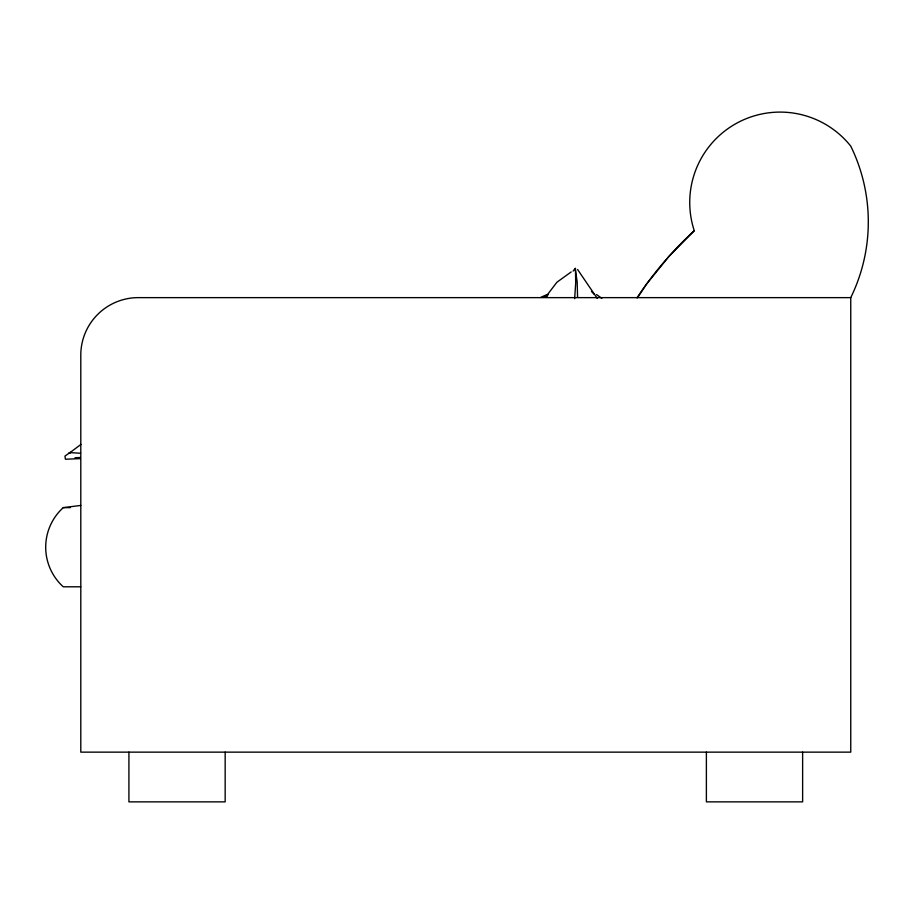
<?xml version="1.0" encoding="UTF-8"?>
<svg xmlns="http://www.w3.org/2000/svg" width="914" height="914" viewBox="0 0 914 914"><rect width="100%" height="100%" fill="white"/><g stroke="black" fill="none" stroke-linecap="round" stroke-linejoin="round"><path stroke-width="1.37" d="M574.655 298.695L575.706 282.814L575.454 268.248L573.112 271.092M637.629 297.633L646.438 284.22L669.037 256.297L694.274 230.728A90.36 90.36 0 0 1 850.751 146.126A172.278 172.278 0 0 1 850.751 297.633L850.751 752.142L80.798 752.142L80.798 356.129A57.525 57.525 0 0 1 139.294 297.633L850.751 297.633M546.046 296.479L556.923 282.22L571.159 271.961M71.281 452.224L68.984 453.378L80.969 444.398M68.984 453.378L69.932 452.579L80.512 453.264M69.932 452.579L64.951 456.097L65.431 459.228L80.363 458.634M545.932 295.622L548.229 294.331M541.077 297.176L547.018 294.594M547.497 295.668L543.739 296.753L547.669 295.656M80.798 586.799L63.249 586.799A53.412 53.412 0 0 1 63.249 507.636L80.798 505.442M75.005 457.731L80.226 457.503M63.249 507.636L70.378 507.636M596.545 294.571L601.823 298.318M591.507 291.463L594.214 294.319M577.614 269.539L597.196 298.33M575.226 268.67L577.18 281.9L577.568 297.358M802.629 752.142L802.629 801.864L706.385 801.864L706.385 752.142M225.164 752.142L225.164 801.864L128.92 801.864L128.92 752.142M636.967 297.838A364.138 364.138 0 0 1 694.274 230.728"/></g></svg>
